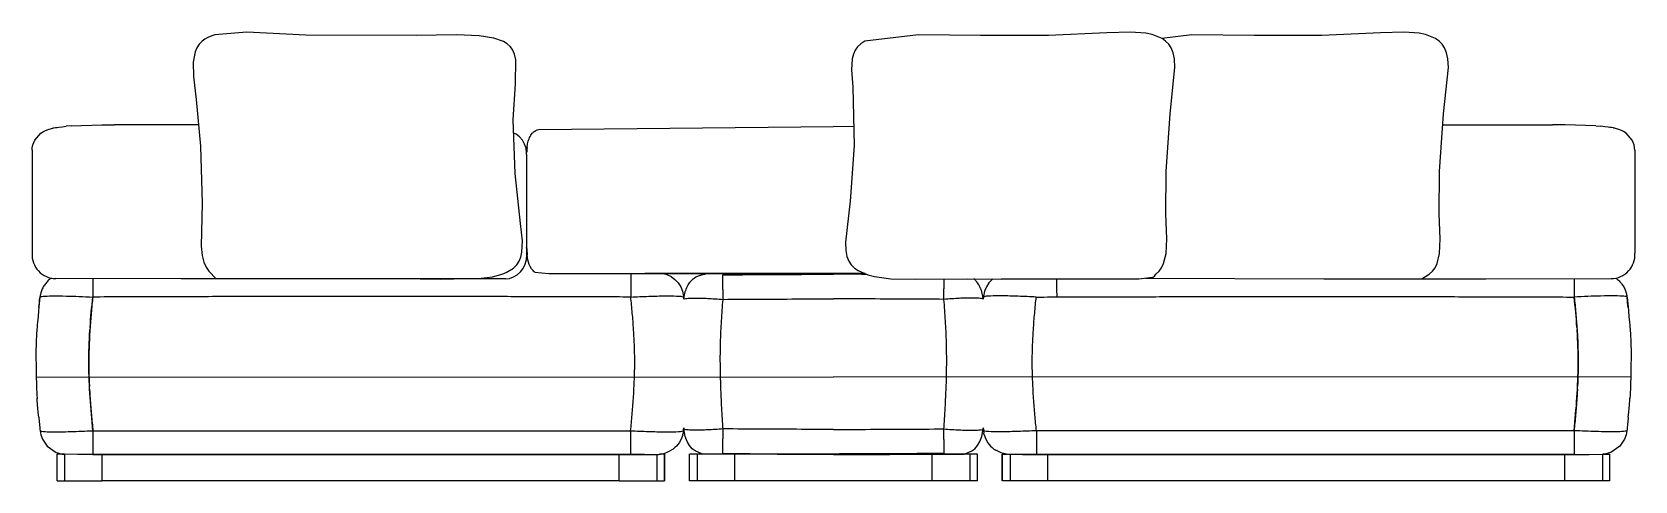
# Model space of a CAD drawing. Header units: millimetres. Extents: x 20383 to 33325, y -327 to 923.
# Drawn here: x 30310 to 33325, y -327 to 516 of the extents above; entities that cross this region are included whole.
import ezdxf

# ---------------------------------------------------------------- set-up
doc = ezdxf.new("R2010")
doc.units = ezdxf.units.MM

msp = doc.modelspace()

# ---------------------------------------------------------------- linework, layer by layer
for p, q in [((30714.2, 516.1), (30654, 511.2)), ((30825.5, 510.6), (30714.2, 516.1)), ((32332.1, 514.8), (32221.8, 510.1)), ((32376.5, 516.4), (32332.1, 514.8)), ((32405.3, 514.2), (32376.5, 516.4)), ((32417.1, 511.7), (32405.3, 514.2)), ((32846.4, 514.8), (32736.1, 510.1)), ((32890.8, 516.4), (32846.4, 514.8)), ((32919.5, 514.2), (32890.8, 516.4)), ((32931.3, 511.7), (32919.5, 514.2)), ((30620.3, 486.8), (30617, 479)), ((30624.7, 493.6), (30620.3, 486.8)), ((30630.6, 499.5), (30624.7, 493.6)), ((30635.7, 503), (30630.6, 499.5)), ((30642.6, 506.8), (30635.7, 503)), ((30644.3, 507.6), (30642.6, 506.8)), ((30648.5, 509.3), (30644.3, 507.6)), ((30654, 511.2), (30648.5, 509.3)), ((31032.7, 510.1), (30825.5, 510.6)), ((31109, 511), (31032.7, 510.1)), ((31151.6, 509.3), (31109, 511)), ((31179.2, 504.9), (31151.6, 509.3)), ((31197.2, 498.5), (31179.2, 504.9)), ((31204, 494.3), (31197.2, 498.5)), ((31209.5, 489.3), (31204, 494.3)), ((31213.9, 483.3), (31209.5, 489.3)), ((31217.7, 475.1), (31213.9, 483.3)), ((31858.5, 482.4), (31855.2, 475)), ((31863, 488.8), (31858.5, 482.4)), ((31869, 494.3), (31863, 488.8)), ((31876.7, 499), (31869, 494.3)), ((31977.6, 510.9), (31876.7, 499)), ((32094.4, 509.8), (31977.6, 510.9)), ((32221.8, 510.1), (32094.4, 509.8)), ((32435.7, 504), (32417.1, 511.7)), ((32491.8, 510.9), (32435.2, 504.2)), ((32442.3, 499.5), (32435.7, 504)), ((32448.3, 493.6), (32442.3, 499.5)), ((32452.8, 486.7), (32448.3, 493.6)), ((32456.5, 477.6), (32452.8, 486.7)), ((32608.7, 509.8), (32491.8, 510.9)), ((32736.1, 510.1), (32608.7, 509.8)), ((32950, 504), (32931.3, 511.7)), ((32956.6, 499.5), (32950, 504)), ((32962.5, 493.6), (32956.6, 499.5)), ((32967, 486.7), (32962.5, 493.6)), ((32970.7, 477.6), (32967, 486.7)), ((30617, 479), (30613.5, 460)), ((30613.5, 460), (30613.9, 433.1)), ((31220.4, 464.3), (31217.7, 475.1)), ((31219.5, 419.3), (31220.4, 464.3)), ((31852.9, 466.3), (31851.6, 445.3)), ((31855.2, 475), (31852.9, 466.3)), ((32458.9, 465.8), (32456.5, 477.6)), ((32459.8, 449.7), (32458.9, 465.8)), ((32973.2, 465.8), (32970.7, 477.6)), ((32974.1, 449.7), (32973.2, 465.8)), ((30613.9, 433.1), (30619.2, 389.6)), ((31851.6, 445.3), (31854.1, 412.8)), ((32450.7, 362.6), (32459.8, 449.7)), ((32964.9, 362.6), (32974.1, 449.7)), ((31215.3, 351.4), (31219.5, 419.3)), ((31854.1, 412.8), (31856.7, 303.2)), ((30619.2, 389.6), (30627.2, 302.2)), ((32443.4, 254.1), (32450.7, 362.6)), ((32957.6, 254.1), (32964.9, 362.6)), ((30335.6, 331.2), (30340.8, 333.1)), ((30340.8, 333.1), (30346.8, 335)), ((30346.8, 335), (30349.1, 335.7)), ((30349.1, 335.7), (30350.2, 335.9)), ((30350.2, 335.9), (30351.1, 336.1)), ((30351.1, 336.1), (30354.4, 336.7)), ((30354.4, 336.7), (30357.4, 337.1)), ((30357.4, 337.1), (30361, 337.6)), ((30361, 337.6), (30367.3, 338.4)), ((30367.3, 338.4), (30374.6, 339.2)), ((30384.4, 340.1), (30374.6, 339.2)), ((30384.4, 340.1), (30441.6, 342.3)), ((30441.6, 342.3), (30465.6, 342.3)), ((30624.6, 342.3), (30465.6, 342.3)), ((31219.1, 250.5), (31215.3, 351.4)), ((31263.7, 333.5), (31817.8, 338.9)), ((31856.1, 338.5), (31817.8, 338.9)), ((32962.7, 342.3), (33169.9, 342.3)), ((33193.9, 342.3), (33169.9, 342.3)), ((33251.2, 340.1), (33193.9, 342.3)), ((33251.2, 340.1), (33260.9, 339.2)), ((33268.2, 338.4), (33260.9, 339.2)), ((33274.6, 337.6), (33268.2, 338.4)), ((33278.1, 337.1), (33274.6, 337.6)), ((33281.1, 336.7), (33278.1, 337.1)), ((33284.4, 336.1), (33281.1, 336.7)), ((33285.3, 335.9), (33284.4, 336.1)), ((33286.4, 335.7), (33285.3, 335.9)), ((33288.7, 335), (33286.4, 335.7)), ((33294.8, 333.1), (33288.7, 335)), ((33299.9, 331.2), (33294.8, 333.1)), ((30311, 298.9), (30312.1, 304.3)), ((30312.1, 304.3), (30315.8, 313.3)), ((30315.8, 313.3), (30326.9, 326.2)), ((30326.9, 326.2), (30332.1, 329.5)), ((30332.1, 329.5), (30335.6, 331.2)), ((30627.2, 302.2), (30630.6, 195)), ((31220.7, 324.4), (31216.8, 326.3)), ((31227.1, 319.4), (31220.7, 324.4)), ((31232.6, 313.1), (31227.1, 319.4)), ((31236.8, 305.8), (31232.6, 313.1)), ((31239.5, 297.9), (31236.8, 305.8)), ((31241.6, 301.2), (31241.7, 302)), ((31241.7, 302), (31241.8, 302.8)), ((31856.7, 303.2), (31849.4, 198.8)), ((33303.4, 329.5), (33299.9, 331.2)), ((33308.6, 326.2), (33303.4, 329.5)), ((33319.7, 313.3), (33308.6, 326.2)), ((33323.4, 304.3), (33319.7, 313.3)), ((33324.5, 298.9), (33323.4, 304.3)), ((30310.6, 294.2), (30311, 298.9)), ((30310.6, 294.2), (30310.6, 100.7)), ((31240.6, 289.7), (31239.5, 297.9)), ((31240.6, 287.5), (31240.6, 289.7)), ((31240.6, 287), (31240.6, 287.5)), ((31240.6, 286.7), (31240.6, 287)), ((31240.6, 286.5), (31240.6, 286.7)), ((31240.6, 286.4), (31240.6, 286.5)), ((31240.6, 286.4), (31240.6, 92.3)), ((31241.4, 299.5), (31241.5, 299.9)), ((31241.4, 299), (31241.4, 299.5)), ((33324.9, 294.2), (33324.5, 298.9)), ((33324.9, 294.2), (33324.9, 100.7)), ((31229.2, 156.5), (31219.1, 250.5)), ((32442.8, 174.5), (32443.4, 254.1)), ((32957, 174.5), (32957.6, 254.1)), ((30630.6, 195), (30628.7, 114)), ((31849.4, 198.8), (31840.1, 121.4)), ((31232.7, 124), (31229.2, 156.5)), ((32444.5, 127.6), (32442.8, 174.5)), ((32958.7, 127.6), (32957, 174.5)), ((31231.8, 102.4), (31232.7, 124)), ((31840.1, 121.4), (31840.7, 105.9)), ((32443.2, 100.2), (32444.5, 127.6)), ((32957.4, 100.2), (32958.7, 127.6)), ((30628.7, 114), (30630.4, 96.2)), ((30630.4, 96.2), (30633.5, 83.7)), ((31226.4, 85.7), (31229.7, 93.4)), ((31229.7, 93.4), (31231.8, 102.4)), ((31240.1, 88.2), (31240.6, 92.2)), ((31240.6, 92.2), (31240.6, 92.3)), ((31242.2, 92.7), (31241.7, 97.2)), ((31243, 88.2), (31242.2, 92.7)), ((31840.7, 105.9), (31842.9, 94.6)), ((31842.9, 94.6), (31846.5, 85.9)), ((32438.5, 81.1), (32443.2, 100.2)), ((32952.8, 81.1), (32957.4, 100.2)), ((30633.5, 83.7), (30637.7, 74.3)), ((30637.7, 74.3), (30642.8, 67.1)), ((30642.8, 67.1), (30657, 52.3)), ((31176.5, 56.4), (31192, 60.5)), ((31192, 60.5), (31197.8, 62.7)), ((31197.8, 62.7), (31200.1, 63.6)), ((31200.1, 63.6), (31202, 64.5)), ((31202, 64.5), (31215.8, 72.8)), ((31215.8, 72.8), (31222, 78.9)), ((31222, 78.9), (31226.4, 85.7)), ((31222.8, 60.1), (31229, 65.6)), ((31229, 65.6), (31234, 72.2)), ((31234, 72.2), (31237.8, 79.8)), ((31237.8, 79.8), (31239.7, 86.1)), ((31239.7, 86.1), (31240, 87.7)), ((31240, 87.7), (31240.1, 88.2)), ((31244.1, 83.8), (31243, 88.2)), ((31245.6, 79.5), (31244.1, 83.8)), ((31247.5, 75.4), (31245.6, 79.5)), ((31249.9, 71.6), (31247.5, 75.4)), ((31249.9, 71.6), (31250.1, 71.2)), ((31252.8, 68), (31250.1, 71.2)), ((31254.4, 66.5), (31252.8, 68)), ((31254.4, 66.5), (31254.9, 66.1)), ((31256.2, 65.1), (31254.9, 66.1)), ((31256.2, 65.1), (31256.2, 65.1)), ((31256.2, 65.1), (31282.1, 62.3)), ((31282.1, 62.3), (31817.8, 62.3)), ((31877.2, 62.3), (31462.8, 62.3)), ((31498.3, 62.3), (31504.5, 60.6)), ((31504.5, 60.6), (31512.5, 56.7)), ((31877.2, 62.3), (31817.8, 62.3)), ((31846.5, 85.9), (31851, 79)), ((31851, 79), (31857.1, 72.8)), ((31857.1, 72.8), (31864, 68.2)), ((31864, 68.2), (31882.5, 60)), ((32421.2, 57.8), (32423.8, 61)), ((32424.1, 61.3), (32423.8, 61)), ((32424.1, 61.3), (32430, 66.8)), ((32430, 66.8), (32434.8, 73.3)), ((32434.8, 73.3), (32438.5, 81.1)), ((32924.2, 52.3), (32938.3, 61.3)), ((32938.3, 61.3), (32944.2, 66.8)), ((32944.2, 66.8), (32949, 73.3)), ((32949, 73.3), (32952.8, 81.1)), ((30591, 52.3), (30355.1, 53.1)), ((31200.6, 52.3), (30591, 52.3)), ((31040.3, 52.3), (31078.3, 52.1)), ((31078.3, 52.1), (31155.3, 53.5)), ((31155.3, 53.5), (31176.5, 56.4)), ((31200.6, 52.3), (31208.1, 53.3)), ((31208.1, 53.3), (31215.7, 56)), ((31215.7, 56), (31222.8, 60.1)), ((31512.5, 56.7), (31519.6, 51.4)), ((31519.6, 51.4), (31525.6, 45)), ((31525.6, 45), (31530.4, 37.5)), ((31530.4, 37.5), (31533.8, 29.2)), ((31545.8, 43.2), (31546.8, 44.7)), ((31882.5, 60), (31895, 56.7)), ((31895, 56.7), (31925.6, 52.8)), ((31925.6, 52.8), (31972.4, 51.8)), ((31972.4, 51.8), (32069.8, 52.8)), ((32069.8, 52.8), (32133.5, 52.1)), ((32089.7, 43.2), (32088.7, 44.7)), ((32105.2, 37.5), (32101.8, 29.2)), ((32109.9, 45), (32105.2, 37.5)), ((32115.9, 51.4), (32109.9, 45)), ((32116.9, 52.2), (32115.9, 51.4)), ((32391.9, 52.1), (32133.5, 52.1)), ((32417.7, 54.9), (32391.9, 52.1)), ((32404.8, 53.5), (32739.7, 52.3)), ((32417.7, 54.9), (32419.1, 55.9)), ((32417.7, 54.9), (32417.7, 54.9)), ((32419.5, 56.3), (32419.1, 55.9)), ((32419.5, 56.3), (32421.2, 57.8)), ((32739.7, 52.3), (33044.5, 52.3)), ((33044.5, 52.3), (33280.4, 53.1)), ((30325.4, 18.4), (30325.4, 18.4)), ((31533.8, 29.2), (31535.7, 19.4)), ((32101.8, 29.2), (32099.8, 19.4)), ((33310.1, 18.4), (33310.1, 18.4)), ((30318.5, -132.1), (31817.8, -131.7)), ((33317, -132.1), (31817.8, -131.7)), ((30325.6, -233.1), (30325.6, -233)), ((30325.6, -233), (30327.1, -241)), ((30327.1, -241), (30329.9, -248.6)), ((30425, -233), (30425, -241)), ((30425, -241), (30425, -248.6)), ((31436.2, -233), (31436.2, -241)), ((31436.2, -241), (31436.2, -248.6)), ((31534.1, -241), (31531.3, -248.6)), ((31534.1, -241), (31534.9, -237.5)), ((31535.6, -233), (31534.9, -237.5)), ((31535.6, -233), (31535.6, -233.1)), ((31536.1, -227.9), (31536.2, -229.6)), ((31539, -244.2), (31536.2, -229.6)), ((32096.5, -244.2), (32099.3, -229.6)), ((32099.4, -227.9), (32099.3, -229.6)), ((32099.9, -233), (32100.6, -237.5)), ((32099.9, -233), (32099.9, -233.1)), ((32101.4, -241), (32100.6, -237.5)), ((32101.4, -241), (32104.2, -248.6)), ((32199.4, -233), (32199.4, -241)), ((32199.4, -241), (32199.4, -248.6)), ((33210.5, -233), (33210.5, -241)), ((33210.5, -241), (33210.5, -248.6)), ((33308.4, -241), (33305.6, -248.6)), ((33309.9, -233), (33308.4, -241)), ((33309.9, -233.1), (33309.9, -233)), ((30329.9, -248.6), (30339, -262)), ((30339, -262), (30356, -273.8)), ((30425, -248.6), (30425, -255.7)), ((30425, -255.7), (30425, -262)), ((30425, -262), (30425, -267.4)), ((30425, -267.4), (30425, -271.8)), ((31436.2, -248.6), (31436.2, -255.7)), ((31436.2, -255.7), (31436.2, -262)), ((31436.2, -262), (31436.2, -267.4)), ((31436.2, -267.4), (31436.2, -271.8)), ((31502.5, -274.8), (31512.6, -269.9)), ((31516.2, -267.4), (31512.6, -269.9)), ((31516.2, -267.4), (31519.3, -264.8)), ((31522.3, -261.8), (31519.3, -264.8)), ((31527.3, -255.7), (31522.3, -261.8)), ((31531.3, -248.6), (31527.3, -255.7)), ((31542.5, -253.2), (31539, -244.2)), ((31547.1, -260.9), (31542.5, -253.2)), ((31552.2, -266.8), (31547.1, -260.9)), ((31557.6, -271.1), (31552.2, -266.8)), ((31564.3, -274.2), (31557.6, -271.1)), ((32071.2, -274.2), (32077.9, -271.1)), ((32077.9, -271.1), (32083.3, -266.8)), ((32083.3, -266.8), (32088.4, -260.9)), ((32088.4, -260.9), (32093, -253.2)), ((32093, -253.2), (32096.5, -244.2)), ((32104.2, -248.6), (32108.2, -255.7)), ((32108.2, -255.7), (32113.2, -261.8)), ((32113.2, -261.8), (32116.2, -264.8)), ((32119.4, -267.4), (32116.2, -264.8)), ((32119.4, -267.4), (32123, -269.9)), ((32133, -274.8), (32123, -269.9)), ((32199.4, -248.6), (32199.4, -255.7)), ((32199.4, -255.7), (32199.4, -262)), ((32199.4, -262), (32199.4, -267.4)), ((32199.4, -267.4), (32199.4, -271.8)), ((33210.5, -248.6), (33210.5, -255.7)), ((33210.5, -255.7), (33210.5, -262)), ((33210.5, -262), (33210.5, -267.4)), ((33210.5, -267.4), (33210.5, -271.8)), ((33296.5, -262), (33279.5, -273.8)), ((33305.6, -248.6), (33296.5, -262)), ((30356, -273.8), (30358.7, -274.8)), ((30357.4, -327.4), (30357.4, -277.4)), ((30371.6, -277.4), (30357.4, -277.4)), ((30358.7, -274.8), (30367.1, -277)), ((30367.1, -277), (30370.6, -277.4)), ((30368.9, -277.3), (30368.8, -277.2)), ((30371.6, -277.4), (30371.6, -327.4)), ((30396.6, -277.7), (30371.6, -277.4)), ((30425, -271.8), (30425, -275)), ((30425, -275), (30425, -277)), ((30425, -277), (30425, -277.7)), ((30425, -277.7), (31436.2, -277.7)), ((31436.2, -277.7), (30425, -277.7)), ((30442.6, -327.4), (30442.6, -277.7)), ((31414.8, -327.4), (31414.8, -277.7)), ((31436.2, -271.8), (31436.2, -275)), ((31436.2, -275), (31436.2, -277)), ((31436.2, -277), (31436.2, -277.7)), ((31436.2, -277.7), (31446, -277.7)), ((31446, -277.7), (31454.5, -277.7)), ((31454.5, -277.7), (31461.5, -277.7)), ((31461.5, -277.7), (31467.2, -277.7)), ((31467.2, -277.7), (31475.8, -277.7)), ((31475.8, -277.7), (31480.7, -277.7)), ((31480.7, -277.7), (31485.4, -277.7)), ((31485.4, -277.7), (31486.6, -277.7)), ((31485.8, -277.7), (31485.8, -327.4)), ((31486.6, -277.7), (31486.9, -277.6)), ((31486.9, -277.6), (31487.2, -277.6)), ((31487.2, -277.6), (31487.5, -277.6)), ((31487.5, -277.6), (31488, -277.6)), ((31488, -277.6), (31488.7, -277.6)), ((31488.7, -277.6), (31492.3, -277.2)), ((31500, -277.4), (31490.5, -277.4)), ((31492.3, -277.2), (31500.7, -275.4)), ((31492.3, -277.2), (31492.5, -277.2)), ((31500.4, -277.4), (31500, -277.4)), ((31500, -327.4), (31500, -277.4)), ((31500.4, -327.4), (31500.4, -277.4)), ((31500.7, -275.4), (31502.5, -274.8)), ((31547, -327.4), (31547, -277.4)), ((32088.5, -277.4), (31547, -277.4)), ((31547.2, -327.4), (31547.2, -277.4)), ((31561.4, -277.4), (31561.4, -327.4)), ((31572, -276.9), (31564.3, -274.2)), ((31572, -276.9), (31572, -276.9)), ((31572, -276.9), (31572, -276.9)), ((31572, -276.9), (31572, -276.9)), ((31572.1, -276.9), (31572, -276.9)), ((31606.7, -276.9), (31572.1, -276.9)), ((31711.9, -277.5), (31606.7, -276.9)), ((31632.4, -327.4), (31632.4, -277.4)), ((31817.8, -277.8), (31711.9, -277.5)), ((31817.8, -277.8), (31923.7, -277.5)), ((31923.7, -277.5), (32028.8, -276.9)), ((32003.1, -327.4), (32003.1, -277.4)), ((32028.8, -276.9), (32063.4, -276.9)), ((32063.4, -276.9), (32063.5, -276.9)), ((32063.5, -276.9), (32071.2, -274.2)), ((32063.5, -276.9), (32063.5, -276.9)), ((32063.5, -276.9), (32063.5, -276.9)), ((32063.5, -276.9), (32063.5, -276.9)), ((32074.1, -277.4), (32074.1, -327.4)), ((32088.3, -327.4), (32088.3, -277.4)), ((32088.5, -327.4), (32088.5, -277.4)), ((32134.9, -275.4), (32133, -274.8)), ((32143.2, -277.2), (32134.9, -275.4)), ((32135.1, -327.4), (32135.1, -277.4)), ((32135.1, -277.4), (32135.5, -277.4)), ((32135.5, -277.4), (32145, -277.4)), ((32135.5, -327.4), (32135.5, -277.4)), ((32143.2, -277.2), (32143, -277.2)), ((32146.8, -277.6), (32143.2, -277.2)), ((32147.5, -277.6), (32146.8, -277.6)), ((32148, -277.6), (32147.5, -277.6)), ((32148.3, -277.6), (32148, -277.6)), ((32148.6, -277.6), (32148.3, -277.6)), ((32149, -277.7), (32148.6, -277.6)), ((32150.1, -277.7), (32149, -277.7)), ((32149.7, -277.7), (32149.7, -327.4)), ((32154.8, -277.7), (32150.1, -277.7)), ((32159.8, -277.7), (32154.8, -277.7)), ((32168.3, -277.7), (32159.8, -277.7)), ((32174, -277.7), (32168.3, -277.7)), ((32181, -277.7), (32174, -277.7)), ((32189.5, -277.7), (32181, -277.7)), ((32199.4, -277.7), (32189.5, -277.7)), ((32199.4, -271.8), (32199.4, -275)), ((32199.4, -275), (32199.4, -277)), ((32199.4, -277), (32199.4, -277.7)), ((32199.4, -277.7), (33210.5, -277.7)), ((33210.5, -277.7), (32199.4, -277.7)), ((32220.7, -327.4), (32220.7, -277.7)), ((33192.9, -327.4), (33192.9, -277.7)), ((33210.5, -271.8), (33210.5, -275)), ((33210.5, -275), (33210.5, -277)), ((33210.5, -277), (33210.5, -277.7)), ((33238.9, -277.7), (33263.9, -277.4)), ((33263.9, -277.4), (33278.1, -277.4)), ((33263.9, -277.4), (33263.9, -327.4)), ((33268.4, -277), (33264.9, -277.4)), ((33266.7, -277.3), (33266.7, -277.2)), ((33276.8, -274.8), (33268.4, -277)), ((33279.5, -273.8), (33276.8, -274.8)), ((33278.1, -327.4), (33278.1, -277.4)), ((30357.4, -327.4), (30442.6, -327.4)), ((31414.8, -327.4), (30442.6, -327.4)), ((31414.8, -327.4), (31500, -327.4)), ((32088.3, -327.4), (31547.2, -327.4)), ((32220.7, -327.4), (32135.5, -327.4)), ((33192.9, -327.4), (32220.7, -327.4)), ((33278.1, -327.4), (33192.9, -327.4))]:
    msp.add_line(p, q)
for centre, start, end in [((30355.1, 97.7), 176.1567, 270), ((33280.4, 97.7), 270, 3.8433)]:
    msp.add_arc(centre, 44.6, start, end)
for points in [[(30374.7, 339.2), (30374.7, 339.2), (30374.6, 339.2), (30374.6, 339.2)], [(31253, 328), (31255.3, 330), (31259.5, 332.7), (31263.7, 333.5)], [(31263.7, 333.5), (31263.7, 333.5), (31263.7, 333.5), (31263.7, 333.5)], [(33260.8, 339.2), (33260.8, 339.2), (33260.9, 339.2), (33260.9, 339.2)], [(31240.6, 289.8), (31240.9, 292.9), (31241.1, 296), (31241.4, 299)], [(31241.4, 299), (31241.1, 296), (31240.8, 292.9), (31240.6, 289.8)], [(31240.9, 294), (31241, 294.4), (31241, 294.8), (31241, 295.2)], [(31241.4, 299.4), (31241.4, 299.3), (31241.4, 299.2), (31241.4, 299)], [(31241.4, 299), (31241.4, 299), (31241.4, 299), (31241.4, 299)], [(31241.4, 299), (31241.4, 299), (31241.4, 299), (31241.4, 299)], [(31240.6, 111.8), (31240.9, 106.9), (31241.3, 102.1), (31241.7, 97.2)], [(31241.7, 97.2), (31241.3, 101.9), (31240.9, 106.8), (31240.6, 111.7)], [(31539.4, 29.7), (31539.6, 30.2), (31539.8, 30.8), (31540.6, 33)], [(31543.2, 38.7), (31543.4, 39.2), (31543.7, 39.7), (31545.8, 43.2)], [(31546.8, 44.7), (31547, 45), (31547.2, 45.2), (31547.9, 46.2)], [(31547.9, 46.2), (31548.1, 46.5), (31548.3, 46.7), (31550.2, 49)], [(31550.2, 49), (31550.4, 49.2), (31550.6, 49.4), (31551.4, 50.3)], [(31551.4, 50.3), (31551.6, 50.5), (31553, 52), (31555.5, 53.9)], [(31555.5, 53.9), (31555.7, 54), (31560.4, 57.6), (31567, 59.2)], [(31567.9, 59.4), (31568, 59.4), (31568.1, 59.5), (31568.2, 59.5)], [(31609.7, 60.1), (31609.8, 60.1), (31609.8, 60.1), (31609.9, 60.1)], [(32084.1, 50.3), (32083.9, 50.5), (32083.1, 51.4), (32081.5, 52.7)], [(32085.3, 49), (32085.1, 49.2), (32084.9, 49.4), (32084.1, 50.3)], [(32087.6, 46.2), (32087.4, 46.5), (32087.2, 46.7), (32085.3, 49)], [(32088.7, 44.7), (32088.5, 45), (32088.3, 45.2), (32087.6, 46.2)], [(32092.3, 38.7), (32092.1, 39.2), (32091.8, 39.7), (32089.7, 43.2)], [(32096.1, 29.7), (32096, 30.2), (32095.8, 30.8), (32094.9, 33)], [(30325.4, 18.3), (30324.4, 9.9), (30323.5, 1.6), (30322.7, -6.8)], [(30323.3, -1.3), (30323.9, 4.8), (30324.6, 10.9), (30325.2, 16.9)], [(30324.6, 11.3), (30324.6, 11.6), (30324.7, 11.8), (30324.7, 12.1)], [(30326.9, 26.2), (30325.8, 21.2), (30325.5, 19.8), (30325.4, 18.4)], [(30325.4, 18.6), (30325.4, 18.7), (30325.5, 19), (30325.5, 19.2), (30325.5, 19.3), (30325.5, 19.4)], [(30419.6, -38.9), (30420.9, -19.7), (30422.7, -0.7), (30424.8, 18.3)], [(31535.7, 19.3), (31535.7, 19.3), (31535.7, 19.2), (31535.7, 19), (31535.8, 18.7), (31535.8, 18.3)], [(31536.3, 14.2), (31536.1, 15.6), (31536, 16.9), (31535.8, 18.3)], [(31536.3, 14.2), (31536.5, 16.8), (31536.8, 19.4), (31537.5, 22.7)], [(31537.5, 22.7), (31537.8, 24.2), (31538.2, 25.6), (31538.8, 27.9)], [(31538.8, 27.9), (31538.9, 28.2), (31539, 28.5), (31539.4, 29.7)], [(32096.7, 27.9), (32096.6, 28.2), (32096.5, 28.5), (32096.1, 29.7)], [(32098, 22.7), (32097.7, 24.2), (32097.3, 25.6), (32096.7, 27.9)], [(32099.3, 14), (32099.1, 16.7), (32098.7, 19.3), (32098, 22.7)], [(32099.8, 19.3), (32099.8, 19.3), (32099.8, 19.2), (32099.8, 19), (32099.8, 18.7), (32099.3, 14)], [(33215.9, -38.9), (33214.6, -19.7), (33212.8, -0.7), (33210.8, 18.3)], [(33308.6, 26.2), (33309.7, 21.2), (33310, 19.8), (33310.1, 18.4)], [(33310.1, 18.6), (33310.1, 18.7), (33310.1, 19), (33310, 19.2), (33310, 19.3), (33310, 19.4)], [(33310.1, 18.3), (33311.1, 9.9), (33312, 1.6), (33312.8, -6.8)], [(33312.2, -1.3), (33311.6, 4.8), (33311, 10.9), (33310.3, 16.9)], [(33310.9, 11.3), (33310.9, 11.6), (33310.9, 11.8), (33310.8, 12.1)], [(30323, -207.5), (30323.8, -216), (30324.7, -224.5), (30325.6, -233)], [(33312.5, -207.5), (33311.7, -216), (33310.8, -224.5), (33309.9, -233)], [(30324.8, -225.7), (30324.8, -225.6), (30324.8, -225.6), (30324.8, -225.5)], [(31536.1, -227.9), (31535.9, -229.6), (31535.8, -231.3), (31535.6, -233)], [(31535.6, -233), (31535.8, -231.3), (31535.9, -229.6), (31536.1, -227.9)], [(31536.1, -227.9), (31536.2, -228.5), (31536.2, -229.1), (31536.2, -229.6)], [(32099.4, -227.9), (32099.4, -228.5), (32099.3, -229.1), (32099.3, -229.6)], [(32099.4, -227.9), (32099.6, -229.6), (32099.7, -231.3), (32099.9, -233)], [(32099.9, -233), (32099.7, -231.3), (32099.6, -229.6), (32099.4, -227.9)], [(33310.7, -225.7), (33310.7, -225.6), (33310.7, -225.6), (33310.7, -225.5)], [(31572, -276.9), (31572, -276.9), (31572, -276.9), (31572, -276.9)], [(31609.7, -275.8), (31609.8, -275.8), (31609.8, -275.8), (31609.9, -275.8)], [(32025.8, -275.8), (32025.8, -275.8), (32025.7, -275.8), (32025.6, -275.8)], [(32063.5, -276.9), (32063.5, -276.9), (32063.5, -276.9), (32063.5, -276.9)]]:
    msp.add_open_spline(points, degree=3)
for points, knots in [([(31241.4, 299), (31241.5, 300.7), (31241.9, 303.9), (31242.9, 308.7), (31244.2, 313.4), (31246, 318), (31248.4, 322.3), (31250.7, 325.7), (31252.4, 327.5), (31253, 328)], [0, 0, 0, 0, 0.1111111, 0.2222222, 0.3333333, 0.4444444, 0.5555556, 0.6666667, 0.7222222, 0.7222222, 0.7222222, 0.7222222]), ([(31436.6, 62.3), (31436.6, 62.2), (31436.6, 61.7), (31436.6, 60.2), (31436.6, 56.9), (31436.6, 52.6), (31436.6, 47.2), (31436.5, 40.9), (31436.5, 33.8), (31436.5, 26.2), (31436.4, 20.9), (31436.4, 18.3)], [0.0769225, 0.0769225, 0.0769225, 0.0769225, 0.1111111, 0.2222222, 0.3333333, 0.4444444, 0.5555556, 0.6666667, 0.7777778, 0.8888889, 0.999984, 0.999984, 0.999984, 0.999984]), ([(31567, 59.2), (31567.2, 59.3), (31567.5, 59.3), (31567.9, 59.4), (31569.5, 59.8), (31573.6, 60.7), (31580.1, 62.3)], [0.90857974, 0.90857974, 0.90857974, 0.90857974, 0.92038871, 0.92038871, 0.92038871, 0.96479602, 0.96479602, 0.96479602, 0.96479602]), ([(31609.9, 60.1), (31659.1, 60.4), (31728.4, 60.8), (31797.7, 61.1), (31817.8, 61.1)], [0, 0, 0, 0, 0.2, 0.2816114, 0.2816114, 0.2816114, 0.2816114]), ([(31880.5, 60.9), (31879.6, 60.9), (31858.7, 61), (31837.8, 61.1), (31817.8, 61.1)], [0.19667599, 0.19667599, 0.19667599, 0.19667599, 0.2, 0.28161139, 0.28161139, 0.28161139, 0.28161139]), ([(30346.8, 53.9), (30346.1, 53.4), (30343.2, 51.4), (30338.6, 47.2), (30333.5, 40.9), (30329.6, 33.8), (30327.5, 28.8), (30326.9, 26.2)], [0.4091645, 0.4091645, 0.4091645, 0.4091645, 0.4444444, 0.5555556, 0.6666667, 0.7777778, 0.8888889, 0.8888889, 0.8888889, 0.8888889]), ([(30424.6, 52.9), (30424.6, 52.7), (30424.6, 48.5), (30424.6, 38), (30424.7, 25), (30424.8, 18.3)], [0.4331892, 0.4331892, 0.4331892, 0.4331892, 0.4444444, 0.7222222, 0.999984, 0.999984, 0.999984, 0.999984]), ([(31540.6, 33), (31540.8, 33.5), (31541.5, 35.2), (31542.2, 36.8), (31543.2, 38.7)], [0.30555556, 0.30555556, 0.30555556, 0.30555556, 0.33333333, 0.38888889, 0.38888889, 0.38888889, 0.38888889]), ([(31610, 13.9), (31610, 19.3), (31610, 27.2), (31609.9, 36.9), (31609.9, 43.6), (31609.9, 49.3), (31609.9, 54), (31609.9, 57.4), (31609.9, 59.5), (31609.9, 60.1), (31609.9, 60.1)], [0, 0, 0, 0, 0.222222, 0.333333, 0.444444, 0.555556, 0.666667, 0.777778, 0.888889, 1, 1, 1, 1]), ([(32025.5, 13.9), (32025.5, 19.3), (32025.5, 27.2), (32025.6, 36.9), (32025.6, 43.6), (32025.6, 48.7), (32025.6, 51.4), (32025.6, 52.4)], [0, 0, 0, 0, 0.2222222, 0.3333333, 0.4444444, 0.5555556, 0.6302131, 0.6302131, 0.6302131, 0.6302131]), ([(32094.9, 33), (32094.7, 33.5), (32094, 35.2), (32093.3, 36.8), (32092.3, 38.7)], [0.30555556, 0.30555556, 0.30555556, 0.30555556, 0.33333333, 0.38888889, 0.38888889, 0.38888889, 0.38888889]), ([(32237.4, 52.1), (32237.4, 52), (32237.4, 51.5), (32237.4, 50), (32237.4, 46.7), (32237.4, 42.4), (32237.4, 37), (32237.4, 30.6), (32237.5, 24.3), (32237.5, 20.1), (32237.5, 18.4)], [0.0769225, 0.0769225, 0.0769225, 0.0769225, 0.1111111, 0.2222222, 0.3333333, 0.4444444, 0.5555556, 0.6666667, 0.7777778, 0.8542326, 0.8542326, 0.8542326, 0.8542326]), ([(33210.9, 52.9), (33210.9, 52.7), (33210.9, 48.5), (33210.9, 38), (33210.8, 25), (33210.8, 18.3)], [0.4331892, 0.4331892, 0.4331892, 0.4331892, 0.4444444, 0.7222222, 0.999984, 0.999984, 0.999984, 0.999984]), ([(33288.7, 53.9), (33289.4, 53.4), (33292.3, 51.4), (33297, 47.2), (33302, 40.9), (33305.9, 33.8), (33308, 28.8), (33308.6, 26.2)], [0.4091645, 0.4091645, 0.4091645, 0.4091645, 0.4444444, 0.5555556, 0.6666667, 0.7777778, 0.8888889, 0.8888889, 0.8888889, 0.8888889]), ([(30325.4, 18.3), (30325.4, 18.6), (30326.5, 19.1), (30332.5, 20), (30347.2, 20.5), (30371.9, 20.3), (30398.8, 19.5), (30416.1, 18.7), (30424.8, 18.3)], [0, 0, 0, 0, 0.111111, 0.222222, 0.444444, 0.666667, 0.833333, 1, 1, 1, 1]), ([(30424.8, 18.3), (30423.7, 8.4), (30422.2, -6.7), (30420.4, -27.2), (30419.7, -37.9), (30419.3, -43.4), (30419.3, -43.7)], [0.0000046, 0.0000046, 0.0000046, 0.0000046, 0.125, 0.1875, 0.25, 0.2532458, 0.2532458, 0.2532458, 0.2532458]), ([(31436.4, 18.3), (31399, 18.4), (31324, 18.6), (31211.6, 19), (31099.2, 19.2), (30949.3, 19.4), (30799.4, 19.3), (30649.6, 19), (30537.2, 18.6), (30462.2, 18.4), (30424.8, 18.3)], [0, 0, 0, 0, 0.111111, 0.222222, 0.333333, 0.444444, 0.666667, 0.777778, 0.888889, 1, 1, 1, 1]), ([(31436.4, 18.3), (31442.2, 18.6), (31453.7, 19.1), (31476.1, 20), (31501.5, 20.5), (31522.2, 20.3), (31533.4, 19.5), (31535.8, 18.7), (31535.8, 18.3)], [0, 0, 0, 0, 0.111111, 0.222222, 0.444444, 0.666667, 0.833333, 1, 1, 1, 1]), ([(31441.9, -43.7), (31441.9, -43.4), (31441.5, -37.9), (31440.7, -27.2), (31439, -6.7), (31437.5, 8.4), (31436.4, 18.3)], [0.7467566, 0.7467566, 0.7467566, 0.7467566, 0.75, 0.8125, 0.875, 0.9999954, 0.9999954, 0.9999954, 0.9999954]), ([(31536.3, 14.2), (31536.3, 14.5), (31538.1, 15.3), (31543.9, 15.9), (31550.1, 16.3), (31558.4, 16.4), (31568.7, 16.2), (31580.9, 15.8), (31594.9, 15), (31605, 14.3), (31610, 13.9)], [0, 0, 0, 0, 0.222222, 0.333333, 0.444444, 0.555556, 0.666667, 0.777778, 0.888889, 1, 1, 1, 1]), ([(31610, -229.6), (31609.4, -220.7), (31608.3, -202.7), (31606.4, -166.6), (31605.1, -130.5), (31604.8, -94.2), (31605.3, -62.6), (31607, -26.5), (31608.9, 0.5), (31610, 13.9)], [0, 0, 0, 0, 0.111111, 0.222222, 0.444444, 0.555556, 0.666667, 0.833333, 1, 1, 1, 1]), ([(31610, 13.9), (31659.2, 14.2), (31728.5, 14.6), (31797.7, 14.9), (31817.8, 15)], [0, 0, 0, 0, 0.2, 0.2815195, 0.2815195, 0.2815195, 0.2815195]), ([(32025.5, 13.9), (31976.3, 14.2), (31907.1, 14.6), (31837.8, 14.9), (31817.8, 15)], [0, 0, 0, 0, 0.2, 0.2815195, 0.2815195, 0.2815195, 0.2815195]), ([(32099.3, 14), (32099.2, 14.5), (32097.4, 15.3), (32091.6, 15.9), (32085.4, 16.3), (32077.1, 16.4), (32066.8, 16.2), (32054.6, 15.8), (32040.6, 15), (32030.5, 14.3), (32025.5, 13.9)], [0, 0, 0, 0, 0.222222, 0.333333, 0.444444, 0.555556, 0.666667, 0.777778, 0.888889, 1, 1, 1, 1]), ([(32025.5, -229.6), (32026.1, -220.7), (32027.2, -202.7), (32029.2, -166.6), (32030.5, -130.5), (32030.7, -94.2), (32030.2, -62.6), (32028.5, -26.5), (32026.6, 0.5), (32025.5, 13.9)], [0, 0, 0, 0, 0.111111, 0.222222, 0.444444, 0.555556, 0.666667, 0.833333, 1, 1, 1, 1]), ([(32199.1, 18.3), (32193.3, 18.6), (32181.8, 19.1), (32159.4, 20), (32134.1, 20.5), (32113.3, 20.3), (32102.1, 19.5), (32099.8, 18.7), (32099.7, 18.3)], [0, 0, 0, 0, 0.111111, 0.222222, 0.444444, 0.666667, 0.833333, 1, 1, 1, 1]), ([(32193.6, -43.7), (32193.6, -43.4), (32194, -37.9), (32194.8, -27.2), (32196.5, -6.7), (32198, 8.4), (32199.1, 18.3)], [0.7467566, 0.7467566, 0.7467566, 0.7467566, 0.75, 0.8125, 0.875, 0.9999954, 0.9999954, 0.9999954, 0.9999954]), ([(32199.1, 18.3), (32236.6, 18.4), (32311.5, 18.6), (32423.9, 19), (32536.3, 19.2), (32686.2, 19.4), (32836.1, 19.3), (32985.9, 19), (33098.4, 18.6), (33173.3, 18.4), (33210.8, 18.3)], [0, 0, 0, 0, 0.111111, 0.222222, 0.333333, 0.444444, 0.666667, 0.777778, 0.888889, 1, 1, 1, 1]), ([(33310.1, 18.3), (33310.1, 18.6), (33309, 19.1), (33303, 20), (33288.3, 20.5), (33263.6, 20.3), (33236.7, 19.5), (33219.4, 18.7), (33210.8, 18.3)], [0, 0, 0, 0, 0.111111, 0.222222, 0.444444, 0.666667, 0.833333, 1, 1, 1, 1]), ([(33210.8, 18.3), (33211.8, 8.4), (33213.3, -6.7), (33215.1, -27.2), (33215.9, -37.9), (33216.2, -43.4), (33216.2, -43.7)], [0.0000046, 0.0000046, 0.0000046, 0.0000046, 0.125, 0.1875, 0.25, 0.2532458, 0.2532458, 0.2532458, 0.2532458]), ([(30322.7, -6.8), (30319.6, -43.4), (30318.4, -59.6), (30317.8, -75.8), (30317.5, -91.6)], [0.2441863, 0.2441863, 0.2441863, 0.2441863, 0.25, 0.4375, 0.4375, 0.4375, 0.4375]), ([(33312.8, -6.8), (33315.9, -43.4), (33317.1, -59.6), (33317.8, -75.8), (33318.1, -91.6)], [0.2441863, 0.2441863, 0.2441863, 0.2441863, 0.25, 0.4375, 0.4375, 0.4375, 0.4375]), ([(30425, -233), (30422.9, -212.2), (30419.1, -170.4), (30416.5, -107.4), (30418, -64.8), (30419.3, -43.4), (30419.4, -42.9)], [0, 0, 0, 0, 0.25, 0.5, 0.75, 0.7558294, 0.7558294, 0.7558294, 0.7558294]), ([(30419.2, -44.3), (30418.9, -49.1), (30418.4, -59.3), (30417.7, -75.3), (30417.3, -91.5), (30417.2, -102.2), (30417.3, -107.4)], [0.2555831, 0.2555831, 0.2555831, 0.2555831, 0.3125, 0.375, 0.4375, 0.4970564, 0.4970564, 0.4970564, 0.4970564]), ([(31443.9, -107.4), (31443.9, -102.2), (31443.9, -91.5), (31443.5, -75.3), (31442.8, -59.3), (31442.2, -49.1), (31441.9, -43.7)], [0.5029436, 0.5029436, 0.5029436, 0.5029436, 0.5625, 0.625, 0.6875, 0.7444169, 0.7444169, 0.7444169, 0.7444169]), ([(32191.6, -107.4), (32191.6, -102.2), (32191.6, -91.5), (32192, -75.3), (32192.7, -59.3), (32193.3, -49.1), (32193.6, -43.7)], [0.5029436, 0.5029436, 0.5029436, 0.5029436, 0.5625, 0.625, 0.6875, 0.7444169, 0.7444169, 0.7444169, 0.7444169]), ([(33210.5, -233), (33212.6, -212.2), (33216.5, -170.4), (33219.1, -107.4), (33217.6, -64.8), (33216.2, -43.4), (33216.2, -42.9)], [0, 0, 0, 0, 0.25, 0.5, 0.75, 0.7558294, 0.7558294, 0.7558294, 0.7558294]), ([(33216.3, -44.3), (33216.6, -49.1), (33217.2, -59.3), (33217.8, -75.3), (33218.2, -91.5), (33218.3, -102.2), (33218.3, -107.4)], [0.2555831, 0.2555831, 0.2555831, 0.2555831, 0.3125, 0.375, 0.4375, 0.4970564, 0.4970564, 0.4970564, 0.4970564]), ([(30317.5, -91.6), (30319.1, -159.9), (30319.5, -165.8), (30319.9, -171.8), (30320, -172.5)], [0.6875, 0.6875, 0.6875, 0.6875, 0.75, 0.75870231, 0.75870231, 0.75870231, 0.75870231]), ([(30417.3, -107.6), (30417.3, -107.8), (30417.3, -113.4), (30417.4, -124.4), (30417.9, -138.1), (30418.2, -146.4), (30418.4, -149.2)], [0.498173, 0.498173, 0.498173, 0.498173, 0.5, 0.5625, 0.625, 0.6582883, 0.6582883, 0.6582883, 0.6582883]), ([(31442.5, -154.9), (31443.1, -141.7), (31443.4, -135.8), (31443.7, -124.4), (31443.9, -113.4), (31443.9, -107.8), (31443.9, -107.6)], [0.368751, 0.368751, 0.368751, 0.368751, 0.375, 0.4375, 0.5, 0.501827, 0.501827, 0.501827, 0.501827]), ([(32193, -154.9), (32192.4, -141.7), (32192.1, -135.8), (32191.8, -124.4), (32191.6, -113.4), (32191.6, -107.8), (32191.6, -107.6)], [0.368751, 0.368751, 0.368751, 0.368751, 0.375, 0.4375, 0.5, 0.501827, 0.501827, 0.501827, 0.501827]), ([(33218.2, -107.6), (33218.2, -107.8), (33218.2, -113.4), (33218.1, -124.4), (33217.6, -138.1), (33217.3, -146.4), (33217.1, -149.2)], [0.498173, 0.498173, 0.498173, 0.498173, 0.5, 0.5625, 0.625, 0.6582883, 0.6582883, 0.6582883, 0.6582883]), ([(33318.1, -91.6), (33316.4, -159.9), (33316, -165.8), (33315.6, -171.8), (33315.5, -172.5)], [0.6875, 0.6875, 0.6875, 0.6875, 0.75, 0.75870231, 0.75870231, 0.75870231, 0.75870231]), ([(30323, -207.5), (30320.5, -179.7), (30320.2, -175.9), (30320, -172.1), (30320, -171.9)], [0.20691474, 0.20691474, 0.20691474, 0.20691474, 0.25, 0.25235909, 0.25235909, 0.25235909, 0.25235909]), ([(30418.7, -154.9), (30418.7, -155.5), (30419, -161.1), (30419.3, -166.7), (30419.7, -171.7)], [0.68040457, 0.68040457, 0.68040457, 0.68040457, 0.6875, 0.74659676, 0.74659676, 0.74659676, 0.74659676]), ([(30419.7, -172.5), (30420.1, -177.7), (30420.8, -188.1), (30422.6, -208.4), (30424, -223.3), (30425, -233)], [0.75, 0.75, 0.75, 0.75, 0.8125, 0.875, 1, 1, 1, 1]), ([(31436.2, -233), (31437.2, -223.3), (31438.6, -208.4), (31440.3, -188.1), (31441.1, -177.7), (31441.5, -172.5)], [0, 0, 0, 0, 0.125, 0.1875, 0.25, 0.25, 0.25, 0.25]), ([(31441.5, -172.5), (31441.8, -166.7), (31442.2, -161.1), (31442.5, -155.5), (31442.5, -154.9)], [0.25340324, 0.25340324, 0.25340324, 0.25340324, 0.3125, 0.31959543, 0.31959543, 0.31959543, 0.31959543]), ([(32194.1, -172.5), (32193.7, -166.7), (32193.3, -161.1), (32193, -155.5), (32193, -154.9)], [0.25340324, 0.25340324, 0.25340324, 0.25340324, 0.3125, 0.31959543, 0.31959543, 0.31959543, 0.31959543]), ([(32199.4, -233), (32198.3, -223.3), (32196.9, -208.4), (32195.2, -188.1), (32194.4, -177.7), (32194.1, -172.5)], [0, 0, 0, 0, 0.125, 0.1875, 0.25, 0.25, 0.25, 0.25]), ([(33215.8, -172.5), (33215.4, -177.7), (33214.7, -188.1), (33213, -208.4), (33211.5, -223.3), (33210.5, -233)], [0.75, 0.75, 0.75, 0.75, 0.8125, 0.875, 1, 1, 1, 1]), ([(33216.9, -154.9), (33216.8, -155.5), (33216.5, -161.1), (33216.2, -166.7), (33215.8, -171.7)], [0.68040457, 0.68040457, 0.68040457, 0.68040457, 0.6875, 0.74659676, 0.74659676, 0.74659676, 0.74659676]), ([(33312.5, -207.5), (33315, -179.7), (33315.3, -175.9), (33315.5, -172.1), (33315.6, -171.9)], [0.20691474, 0.20691474, 0.20691474, 0.20691474, 0.25, 0.25235909, 0.25235909, 0.25235909, 0.25235909]), ([(30325.6, -233), (30325.7, -233.6), (30329.8, -234.5), (30348.9, -235.3), (30381.8, -234.9), (30410.6, -233.7), (30425, -233)], [0, 0, 0, 0, 0.2222222, 0.4444444, 0.7222222, 0.9999999, 0.9999999, 0.9999999, 0.9999999]), ([(30425, -233), (30462.5, -233), (30537.4, -233), (30649.7, -233), (30762.1, -233), (30874.4, -233), (30986.8, -233), (31099.1, -233), (31211.5, -233), (31323.8, -233), (31398.7, -233), (31436.2, -233)], [0, 0, 0, 0, 0.1111111, 0.2222222, 0.3333333, 0.4444444, 0.5555556, 0.6666667, 0.7777778, 0.8888889, 1, 1, 1, 1]), ([(31436.2, -233), (31447.7, -233.6), (31470.8, -234.5), (31503.8, -235.3), (31529, -234.9), (31535.5, -233.7), (31535.6, -233)], [0.0000001, 0.0000001, 0.0000001, 0.0000001, 0.2222222, 0.4444444, 0.7222222, 1, 1, 1, 1]), ([(31610, -229.6), (31605, -230), (31594.9, -230.8), (31580.9, -231.5), (31568.7, -231.9), (31558.4, -232.1), (31550.1, -232), (31543.9, -231.7), (31538.1, -231), (31536.3, -230.2), (31536.2, -229.6)], [0, 0, 0, 0, 0.111111, 0.222222, 0.333333, 0.444444, 0.555556, 0.666667, 0.777778, 1, 1, 1, 1]), ([(31609.9, -275.8), (31609.9, -275.8), (31609.9, -275.2), (31609.9, -273.1), (31609.9, -269.7), (31609.9, -265.1), (31609.9, -259.3), (31609.9, -252.7), (31610, -243), (31610, -235), (31610, -229.6)], [0, 0, 0, 0, 0.111111, 0.222222, 0.333333, 0.444444, 0.555556, 0.666667, 0.777778, 1, 1, 1, 1]), ([(31817.8, -230.7), (31797.7, -230.6), (31728.5, -230.3), (31659.2, -230), (31610, -229.6)], [0.7184805, 0.7184805, 0.7184805, 0.7184805, 0.8, 1, 1, 1, 1]), ([(31817.8, -230.7), (31837.8, -230.6), (31907.1, -230.3), (31976.3, -230), (32025.5, -229.6)], [0.7184805, 0.7184805, 0.7184805, 0.7184805, 0.8, 1, 1, 1, 1]), ([(32025.5, -229.6), (32030.5, -230), (32040.6, -230.8), (32054.6, -231.5), (32066.8, -231.9), (32077.1, -232.1), (32085.4, -232), (32091.6, -231.7), (32097.4, -231), (32099.2, -230.2), (32099.3, -229.6)], [0, 0, 0, 0, 0.111111, 0.222222, 0.333333, 0.444444, 0.555556, 0.666667, 0.777778, 1, 1, 1, 1]), ([(32025.6, -275.8), (32025.6, -275.8), (32025.7, -275.2), (32025.7, -273.1), (32025.6, -269.7), (32025.6, -265.1), (32025.6, -259.3), (32025.6, -252.7), (32025.5, -243), (32025.5, -235), (32025.5, -229.6)], [0, 0, 0, 0, 0.111111, 0.222222, 0.333333, 0.444444, 0.555556, 0.666667, 0.777778, 1, 1, 1, 1]), ([(32199.4, -233), (32187.8, -233.6), (32164.7, -234.5), (32131.7, -235.3), (32106.5, -234.9), (32100, -233.7), (32099.9, -233)], [0.0000001, 0.0000001, 0.0000001, 0.0000001, 0.2222222, 0.4444444, 0.7222222, 1, 1, 1, 1]), ([(33210.5, -233), (33173, -233), (33098.1, -233), (32985.8, -233), (32873.4, -233), (32761.1, -233), (32648.7, -233), (32536.4, -233), (32424.1, -233), (32311.7, -233), (32236.8, -233), (32199.4, -233)], [0, 0, 0, 0, 0.1111111, 0.2222222, 0.3333333, 0.4444444, 0.5555556, 0.6666667, 0.7777778, 0.8888889, 1, 1, 1, 1]), ([(33309.9, -233), (33309.9, -233.6), (33305.7, -234.5), (33286.6, -235.3), (33253.7, -234.9), (33224.9, -233.7), (33210.5, -233)], [0, 0, 0, 0, 0.2222222, 0.4444444, 0.7222222, 0.9999999, 0.9999999, 0.9999999, 0.9999999]), ([(30425, -277.7), (30419.4, -277.7), (30409.4, -277.7), (30400.3, -277.7), (30396.6, -277.7)], [-1, -1, -1, -1, -0.7857143, -0.613449, -0.613449, -0.613449, -0.613449]), ([(31462.4, -277.7), (31460.9, -277.7), (31452.8, -277.7), (31443.6, -277.7), (31436.2, -277.7)], [-0.3532625, -0.3532625, -0.3532625, -0.3532625, -0.2857143, 0, 0, 0, 0]), ([(31609.9, -275.8), (31637.2, -276), (31691.9, -276.3), (31761.2, -276.6), (31803.1, -276.8), (31817.8, -276.8)], [0, 0, 0, 0, 0.1111111, 0.2222222, 0.2816124, 0.2816124, 0.2816124, 0.2816124]), ([(32025.6, -275.8), (31998.3, -276), (31943.6, -276.3), (31874.3, -276.6), (31832.4, -276.8), (31817.8, -276.8)], [0, 0, 0, 0, 0.1111111, 0.2222222, 0.2816124, 0.2816124, 0.2816124, 0.2816124]), ([(32173.1, -277.7), (32174.6, -277.7), (32182.7, -277.7), (32191.9, -277.7), (32199.4, -277.7)], [-0.3532625, -0.3532625, -0.3532625, -0.3532625, -0.2857143, 0, 0, 0, 0]), ([(33210.5, -277.7), (33216.1, -277.7), (33226.1, -277.7), (33235.2, -277.7), (33238.9, -277.7)], [-1, -1, -1, -1, -0.7857143, -0.613449, -0.613449, -0.613449, -0.613449])]:
    msp.add_open_spline(points, degree=3, knots=knots)

doc.saveas('drawing.dxf')
